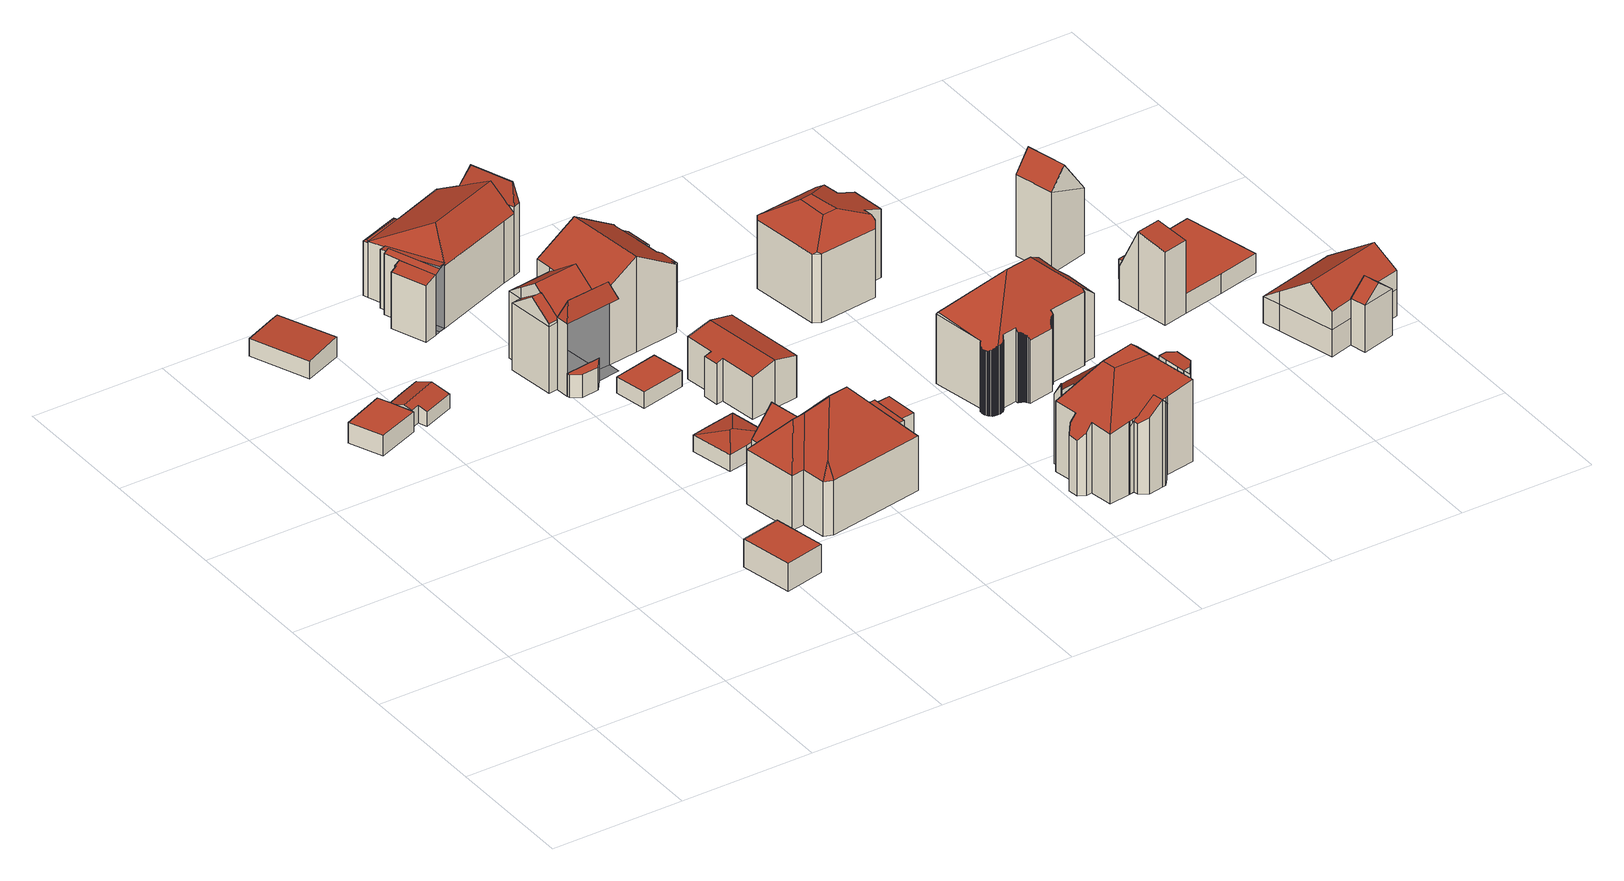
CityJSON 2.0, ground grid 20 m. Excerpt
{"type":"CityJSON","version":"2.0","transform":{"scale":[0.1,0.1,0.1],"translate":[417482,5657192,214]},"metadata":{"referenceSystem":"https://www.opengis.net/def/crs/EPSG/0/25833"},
"CityObjects":{
"building1":{"type":"Building","attributes":{"Dachtyp_tdc":"tdcPolyFlatRoof","Gemeindeschluessel":14612000,"Dachneigung":0,"QualitaetDacherkennung":69,"Geometrietyp2DReferenz":"3000","measuredHeight":3.06,"function":"31001_9998","roofType":"1000"},"geometry":[{"type":"Solid","lod":"2","boundaries":[[[[0,1,2,3]],[[1,4,5,2]],[[4,6,7,5]],[[6,8,9,7]],[[8,10,11,9]],[[10,0,3,11]],[[10,8,6,4,1,0]],[[3,2,5,7,9,11]]]],"semantics":{"surfaces":[{"type":"WallSurface"},{"type":"RoofSurface"},{"type":"GroundSurface"}],"values":[[0,0,0,0,0,0,1,2]]}}]},
"building2":{"type":"Building","attributes":{"Dachtyp_tdc":"tdcPolyFlatRoof","Gemeindeschluessel":14612000,"Dachneigung":3.78,"QualitaetDacherkennung":80,"Geometrietyp2DReferenz":"3000","measuredHeight":3.05,"function":"31001_9998","roofType":"2100"},"geometry":[{"type":"Solid","lod":"2","boundaries":[[[[12,13,14,15]],[[13,16,17,14]],[[16,18,19,17]],[[18,20,21,19]],[[20,12,15,21]],[[20,18,16,13,12]],[[15,14,17,19,21]]]],"semantics":{"surfaces":[{"type":"WallSurface"},{"type":"RoofSurface"},{"type":"GroundSurface"}],"values":[[0,0,0,0,0,1,2]]}}]},
"building3":{"type":"Building","attributes":{"Dachtyp_tdc":"tdcFreeFormRoof","Gemeindeschluessel":14612000,"Dachneigung":16.89,"QualitaetDacherkennung":63,"Geometrietyp2DReferenz":"3000","measuredHeight":3.11,"function":"31001_9998","roofType":"5000"},"geometry":[{"type":"Solid","lod":"2","boundaries":[[[[22,23,24,25]],[[23,26,27,24]],[[26,28,29,27]],[[28,30,31,29]],[[30,32,33,31]],[[32,34,35,33]],[[34,22,25,35]],[[36,34,32,30,37]],[[23,22,36,37,28,26]],[[30,28,37]],[[22,34,36]],[[25,24,27,29,31,33,35]]]],"semantics":{"surfaces":[{"type":"WallSurface"},{"type":"RoofSurface"},{"type":"GroundSurface"}],"values":[[0,0,0,0,0,0,0,1,1,0,0,2]]}}]},
"building4":{"type":"Building","attributes":{"Dachtyp_tdc":"tdcPolyFlatRoof","Gemeindeschluessel":14612000,"Dachneigung":0,"QualitaetDacherkennung":78,"Geometrietyp2DReferenz":"3000","measuredHeight":4.38,"function":"31001_9998","roofType":"1000"},"geometry":[{"type":"Solid","lod":"2","boundaries":[[[[38,39,40,41]],[[39,42,43,40]],[[42,44,45,43]],[[44,38,41,45]],[[44,42,39,38]],[[41,40,43,45]]]],"semantics":{"surfaces":[{"type":"WallSurface"},{"type":"RoofSurface"},{"type":"GroundSurface"}],"values":[[0,0,0,0,1,2]]}}]},
"building5":{"type":"Building","attributes":{"Dachtyp_tdc":"tdcFreeFormRoof","Gemeindeschluessel":14612000,"Dachneigung":11.75,"QualitaetDacherkennung":62,"Geometrietyp2DReferenz":"3000","measuredHeight":3.3,"function":"31001_9998","roofType":"5000"},"geometry":[{"type":"Solid","lod":"2","boundaries":[[[[46,47,48,49]],[[47,50,51,48]],[[50,52,53,51]],[[52,54,55,53]],[[54,56,57,55]],[[56,46,49,57]],[[52,50,58]],[[50,47,46,59,58]],[[46,56,59]],[[56,54,52,58,59]],[[49,48,51,53,55,57]]]],"semantics":{"surfaces":[{"type":"WallSurface"},{"type":"RoofSurface"},{"type":"GroundSurface"}],"values":[[0,0,0,0,0,0,1,1,1,1,2]]}}]},
"building6":{"type":"Building","attributes":{"Dachtyp_tdc":"tdcFreeFormRoof","Gemeindeschluessel":14612000,"Dachneigung":48.56,"QualitaetDacherkennung":23,"Geometrietyp2DReferenz":"3000","measuredHeight":15.79,"function":"31001_9998","roofType":"5000"},"geometry":[{"type":"Solid","lod":"2","boundaries":[[[[60,61,62,63]],[[61,64,65,62]],[[64,66,67,65]],[[66,68,69,67]],[[68,70,71,69]],[[70,72,73,71]],[[72,74,75,73]],[[74,76,77,75]],[[76,78,79,77]],[[78,80,81,79]],[[80,82,83,81]],[[82,84,85,83]],[[84,86,87,85]],[[86,88,89,87]],[[88,90,91,89]],[[90,92,93,91]],[[92,94,95,93]],[[94,96,97,95]],[[96,60,63,97]],[[98,99,96,94]],[[98,94,92]],[[100,101,99,98,92,90]],[[102,103,100,90,88]],[[102,88,86]],[[103,102,86,84]],[[104,100,103,84,82]],[[104,82,80]],[[105,101,100,104,80,78]],[[106,105,78,76]],[[107,108,109,106,76,74]],[[110,107,74,72]],[[111,112,110,72,70]],[[111,70,68]],[[112,111,68,66]],[[110,112,66,64]],[[108,107,110,64,61]],[[109,108,61,60]],[[99,101,105,106,109,60,96]],[[63,62,65,67,69,71,73,75,77,79,81,83,85,87,89,91,93,95,97]]]],"semantics":{"surfaces":[{"type":"WallSurface"},{"type":"RoofSurface"},{"type":"GroundSurface"}],"values":[[0,0,0,0,0,0,0,0,0,0,0,0,0,0,0,0,0,0,0,1,0,1,1,1,1,1,1,1,1,1,1,1,1,1,1,1,1,1,2]]}}]},
"building7":{"type":"Building","attributes":{"Gemeindeschluessel":14612000,"Geometrietyp2DReferenz":"3000","function":"31001_9998","roofType":"9999"},"children":["building7-1","building7-2","building7-3","building7-4","building7-5","building7-6"]},
"building7-1":{"type":"BuildingPart","attributes":{"Dachtyp_tdc":"tdcPolyFlatRoof","Dachneigung":19.74,"QualitaetDacherkennung":42,"Geometrietyp2DReferenz":"3000","measuredHeight":10.04,"roofType":"2100"},"parents":["building7"],"geometry":[{"type":"MultiSurface","lod":"2","boundaries":[[[113,114,115,116,117]],[[114,118,119,120,115]],[[114,113,121,122,123,122,124,118]],[[120,125,126,125,127,116,115]]],"semantics":{"surfaces":[{"type":"WallSurface"},{"type":"RoofSurface"},{"type":"GroundSurface"}],"values":[0,0,1,2]}}]},
"building7-2":{"type":"BuildingPart","attributes":{"Dachtyp_tdc":"tdcFreeFormRoof","Dachneigung":79.88,"QualitaetDacherkennung":19,"Geometrietyp2DReferenz":"3000","measuredHeight":13.94,"roofType":"5000"},"parents":["building7"],"geometry":[{"type":"MultiSurface","lod":"2","boundaries":[[[128,129,130,131]],[[129,132,133,130]],[[132,134,135,133]],[[134,136,137,135]],[[136,138,139,137]],[[138,140,141,142,139]],[[128,131,143]],[[144,140,138]],[[138,136,134,132,129,145,144]],[[145,129,128]],[[144,145,128,146,147,148,140]],[[130,133,135,137,139,142,149,131]]],"semantics":{"surfaces":[{"type":"WallSurface"},{"type":"RoofSurface"},{"type":"GroundSurface"}],"values":[0,0,0,0,0,0,0,1,1,1,1,2]}}]},
"building7-3":{"type":"BuildingPart","attributes":{"Dachtyp_tdc":"tdcPolyFlatRoof","Dachneigung":18.61,"QualitaetDacherkennung":48,"Geometrietyp2DReferenz":"3000","measuredHeight":9.3,"roofType":"2100"},"parents":["building7"],"geometry":[{"type":"MultiSurface","lod":"2","boundaries":[[[121,150,151,127]],[[150,152,153,151]],[[152,154,155,153]],[[154,156,157,155]],[[156,117,116,157]],[[117,156,154,152,150,121]],[[127,151,153,155,157,116]]],"semantics":{"surfaces":[{"type":"WallSurface"},{"type":"RoofSurface"},{"type":"GroundSurface"}],"values":[0,0,0,0,0,1,2]}}]},
"building7-4":{"type":"BuildingPart","attributes":{"Dachtyp_tdc":"tdcHipAndGableRoof","Dachneigung":28.52,"QualitaetDacherkennung":32,"Geometrietyp2DReferenz":"3000","measuredHeight":13.2,"roofType":"5000"},"parents":["building7"],"geometry":[{"type":"MultiSurface","lod":"2","boundaries":[[[158,159,160,161,162]],[[159,143,131,160]],[[163,164,165,166]],[[165,167,168,141,148,169,166]],[[169,146,143,159,158,163,166]],[[131,149,142,170,126,171,172,161,160]],[[141,168,170,142]],[[168,167,126,170]],[[167,165,126]],[[164,163,173,172,171]]],"semantics":{"surfaces":[{"type":"WallSurface"},{"type":"RoofSurface"},{"type":"GroundSurface"}],"values":[0,0,1,1,1,2,0,0,0,0]}}]},
"building7-5":{"type":"BuildingPart","attributes":{"Dachtyp_tdc":"tdcFreeFormRoof","Dachneigung":35.86,"QualitaetDacherkennung":31,"Geometrietyp2DReferenz":"3000","measuredHeight":8.61,"roofType":"5000"},"parents":["building7"],"geometry":[{"type":"MultiSurface","lod":"2","boundaries":[[[173,174,175,172]],[[174,176,177,175]],[[176,162,161,177]],[[178,162,176]],[[179,178,176,174]],[[179,174,173]],[[178,179,173,162]],[[172,175,177,161]]],"semantics":{"surfaces":[{"type":"WallSurface"},{"type":"RoofSurface"},{"type":"GroundSurface"}],"values":[0,0,0,1,1,1,1,2]}}]},
"building7-6":{"type":"BuildingPart","attributes":{"Dachtyp_tdc":"tdcPolyFlatRoof","Dachneigung":6.25,"QualitaetDacherkennung":33,"Geometrietyp2DReferenz":"3000","measuredHeight":10.04,"roofType":"2100"},"parents":["building7"],"geometry":[{"type":"MultiSurface","lod":"2","boundaries":[[[119,180,181,120]],[[180,182,164,171,181]],[[180,119,124,183,123,182]],[[171,126,125,120,181]]],"semantics":{"surfaces":[{"type":"WallSurface"},{"type":"RoofSurface"},{"type":"GroundSurface"}],"values":[0,0,1,2]}}]},
"building8":{"type":"Building","attributes":{"Dachtyp_tdc":"tdcPolyFlatRoof","Gemeindeschluessel":14612000,"Dachneigung":0,"QualitaetDacherkennung":64,"Geometrietyp2DReferenz":"3000","measuredHeight":2.54,"function":"31001_9998","roofType":"1000"},"geometry":[{"type":"Solid","lod":"2","boundaries":[[[[184,185,186,187]],[[185,188,189,186]],[[188,190,191,189]],[[190,184,187,191]],[[190,188,185,184]],[[187,186,189,191]]]],"semantics":{"surfaces":[{"type":"WallSurface"},{"type":"RoofSurface"},{"type":"GroundSurface"}],"values":[[0,0,0,0,1,2]]}}]},
"building9":{"type":"Building","attributes":{"Gemeindeschluessel":14612000,"Geometrietyp2DReferenz":"3000","function":"31001_9998","roofType":"9999"},"children":["building9-1","building9-2","building9-3","building9-4","building9-5","building9-6"]},
"building9-1":{"type":"BuildingPart","attributes":{"Dachtyp_tdc":"tdcGableRoof","Dachneigung":36.54,"QualitaetDacherkennung":47,"Geometrietyp2DReferenz":"3000","measuredHeight":13.12,"roofType":"3100"},"parents":["building9"],"geometry":[{"type":"MultiSurface","lod":"2","boundaries":[[[192,193,194,195]],[[193,196,197,194]],[[196,198,199,197]],[[192,195,200,201]],[[202,203,204,205,206,207]],[[198,196,205,204,208]],[[201,202,207,192]],[[192,207,206,193]],[[193,206,205,196]],[[195,194,197,199,200]]],"semantics":{"surfaces":[{"type":"WallSurface"},{"type":"RoofSurface"},{"type":"GroundSurface"}],"values":[0,0,0,0,1,1,0,0,0,2]}}]},
"building9-2":{"type":"BuildingPart","attributes":{"Dachtyp_tdc":"tdcGableRoof","Dachneigung":31.87,"QualitaetDacherkennung":22,"Geometrietyp2DReferenz":"3000","measuredHeight":14.63,"roofType":"3100"},"parents":["building9"],"geometry":[{"type":"MultiSurface","lod":"2","boundaries":[[[209,210,211,212,213]],[[210,214,215,211]],[[214,216,217,215]],[[216,218,219,220,217]],[[221,222,223,224,225]],[[222,226,227,223]],[[226,228,229,227]],[[228,230,231,229]],[[230,232,233,231]],[[232,234,235,233]],[[234,236,237,238,235]],[[234,232,230,228,226,222,221,218,216,214]],[[214,210,209,239,240,241,242,243,236,234]],[[244,212,211,215,217,220,224,223,227,229,231,233,235,238,245]]],"semantics":{"surfaces":[{"type":"WallSurface"},{"type":"RoofSurface"},{"type":"GroundSurface"}],"values":[0,0,0,0,0,0,0,0,0,0,0,1,1,2]}}]},
"building9-3":{"type":"BuildingPart","attributes":{"Dachtyp_tdc":"tdcPolyFlatRoof","Dachneigung":0,"QualitaetDacherkennung":0,"Geometrietyp2DReferenz":"3000","measuredHeight":3.47,"roofType":"9999"},"parents":["building9"],"geometry":[{"type":"MultiSurface","lod":"2","boundaries":[[[246,247,248,249,250]],[[250,249,251,252]],[[249,248,253,251]],[[248,247,254,253]],[[247,246,255,254]],[[252,251,253,254,255]],[[252,255,246,250]]],"semantics":{"surfaces":[{"type":"RoofSurface"},{"type":"WallSurface"},{"type":"GroundSurface"},{"type":"ClosureSurface","isClosure":"1","QuelleClosure":"LoD1Solid"}],"values":[0,1,1,1,1,2,3]}}]},
"building9-4":{"type":"BuildingPart","attributes":{"Dachtyp_tdc":"tdcFreeFormRoof","Dachneigung":69.64,"QualitaetDacherkennung":17,"Geometrietyp2DReferenz":"3000","measuredHeight":13.73,"roofType":"5000"},"parents":["building9"],"geometry":[{"type":"MultiSurface","lod":"2","boundaries":[[[256,257,192,195,255,246]],[[258,257,256]],[[259,258,256,260]],[[259,260,237,261]],[[258,259,261,242,257]],[[245,238,262,252,255,195,200,244]]],"semantics":{"surfaces":[{"type":"WallSurface"},{"type":"RoofSurface"},{"type":"GroundSurface"}],"values":[0,1,1,1,1,2]}}]},
"building9-5":{"type":"BuildingPart","attributes":{"Dachtyp_tdc":"tdcGableRoof","Dachneigung":35.87,"QualitaetDacherkennung":53,"Geometrietyp2DReferenz":"3000","measuredHeight":13.91,"roofType":"3100"},"parents":["building9"],"geometry":[{"type":"MultiSurface","lod":"2","boundaries":[[[263,264,240,265,266,208,203]],[[213,267,268,266,265,239]],[[198,268,267]],[[200,199,269,212,244]],[[198,267,269,199]],[[267,213,212,269]]],"semantics":{"surfaces":[{"type":"RoofSurface"},{"type":"WallSurface"},{"type":"GroundSurface"}],"values":[0,0,1,2,1,1]}}]},
"building9-6":{"type":"BuildingPart","attributes":{"Dachtyp_tdc":"tdcPolyFlatRoof","Dachneigung":32.15,"QualitaetDacherkennung":73,"Geometrietyp2DReferenz":"3000","measuredHeight":10.01,"roofType":"2100"},"parents":["building9"],"geometry":[{"type":"MultiSurface","lod":"2","boundaries":[[[270,225,224,271]],[[219,272,273,220]],[[272,270,271,273]],[[272,219,225,270]],[[271,224,220,273]]],"semantics":{"surfaces":[{"type":"WallSurface"},{"type":"RoofSurface"},{"type":"GroundSurface"}],"values":[0,0,0,1,2]}}]},
"building10":{"type":"Building","attributes":{"Dachtyp_tdc":"tdcGableRoof","Gemeindeschluessel":14612000,"Dachneigung":14.05,"QualitaetDacherkennung":85,"Geometrietyp2DReferenz":"3000","measuredHeight":7.5,"function":"31001_9998","roofType":"3100"},"geometry":[{"type":"Solid","lod":"2","boundaries":[[[[274,275,276,277]],[[275,278,279,276]],[[278,280,281,279]],[[280,282,283,281]],[[282,284,285,283]],[[284,286,287,285]],[[286,288,289,287]],[[288,290,291,289]],[[290,292,293,291]],[[292,274,277,293]],[[288,286,284,282]],[[282,280,278,275,274,292,290,288]],[[277,276,279,281,283,285,287,289,291,293]]]],"semantics":{"surfaces":[{"type":"WallSurface"},{"type":"RoofSurface"},{"type":"GroundSurface"}],"values":[[0,0,0,0,0,0,0,0,0,0,1,1,2]]}}]},
"building11":{"type":"Building","attributes":{"Gemeindeschluessel":14612000,"Geometrietyp2DReferenz":"3000","function":"31001_9998","roofType":"9999"},"children":["building11-1","building11-2","building11-3","building11-4"]},
"building11-1":{"type":"BuildingPart","attributes":{"Dachtyp_tdc":"tdcPolyFlatRoof","Dachneigung":2.7,"QualitaetDacherkennung":19,"Geometrietyp2DReferenz":"3000","measuredHeight":13.34,"roofType":"2100"},"parents":["building11"],"geometry":[{"type":"MultiSurface","lod":"2","boundaries":[[[294,295,296,297]],[[295,298,299,296]],[[298,300,301,299]],[[300,302,303,301]],[[302,304,305,303]],[[304,306,305]],[[307,294,297,308,309]],[[307,302,304,302,300,298,295,294]],[[297,296,299,301,303,305,303,308]]],"semantics":{"surfaces":[{"type":"WallSurface"},{"type":"RoofSurface"},{"type":"GroundSurface"}],"values":[0,0,0,0,0,0,0,1,2]}}]},
"building11-2":{"type":"BuildingPart","attributes":{"Dachtyp_tdc":"tdcPolyFlatRoof","Dachneigung":56.57,"QualitaetDacherkennung":31,"Geometrietyp2DReferenz":"3000","measuredHeight":13.09,"roofType":"2100"},"parents":["building11"],"geometry":[{"type":"MultiSurface","lod":"2","boundaries":[[[310,311,312,313]],[[311,314,315,312]],[[314,316,317,315]],[[316,318,319,317]],[[318,320,321,319]],[[320,322,323,321]],[[322,324,325,323]],[[324,326,327,325]],[[326,328,329,327]],[[328,330,331,329]],[[330,332,333,331]],[[332,334,335,333]],[[334,336,337,335]],[[336,338,339,337]],[[338,340,341,339]],[[340,342,343,341]],[[342,344,345,343]],[[344,346,347,345]],[[346,348,349,350,347]],[[346,344,342,340,338,336,334,332,330,328,326,324,322,320,318,316,314,311,310,351,352,353,354,355,356,357,358,348]],[[350,359,360,361,362,363,364,365,366,313,312,315,317,319,321,323,325,327,329,331,333,335,337,339,341,343,345,347]],[[358,357,360,359,367]],[[357,356,361,360]],[[356,355,362,361]],[[355,354,363,362]],[[354,353,364,363]],[[353,352,365,364]],[[352,351,366,365]],[[351,310,313,366]]],"semantics":{"surfaces":[{"type":"WallSurface"},{"type":"RoofSurface"},{"type":"GroundSurface"}],"values":[0,0,0,0,0,0,0,0,0,0,0,0,0,0,0,0,0,0,0,1,2,0,0,0,0,0,0,0,0]}}]},
"building11-3":{"type":"BuildingPart","attributes":{"Dachtyp_tdc":"tdcCutTentRoof","Dachneigung":50.23,"QualitaetDacherkennung":32,"Geometrietyp2DReferenz":"3000","measuredHeight":16.62,"roofType":"9999"},"parents":["building11"],"geometry":[{"type":"MultiSurface","lod":"2","boundaries":[[[349,368,369,350]],[[368,370,308,369]],[[370,309,308]],[[371,372,373,374]],[[375,376,377,378,379]],[[376,380,381,377]],[[380,382,383,381]],[[382,384,385,383]],[[384,386,387,385]],[[386,388,389,387]],[[388,390,391,389]],[[390,392,393,391]],[[392,394,395,393]],[[394,396,360,395]],[[396,367,359,360]],[[371,306,397,309,370,368,398,399]],[[380,376,375,400,401,402,372,371,399,403]],[[394,392,390,388,386,384,382,380,403,404]],[[368,349,367,396,394,404,398]],[[404,403,399,398]],[[350,369,308,303,305,374,373,405,378,377,381,383,385,387,389,391,393,395,360,359]],[[372,406,373]]],"semantics":{"surfaces":[{"type":"WallSurface"},{"type":"RoofSurface"},{"type":"GroundSurface"}],"values":[0,0,0,0,0,0,0,0,0,0,0,0,0,0,0,1,1,1,1,1,2,0]}}]},
"building11-4":{"type":"BuildingPart","attributes":{"Dachtyp_tdc":"tdcFreeFormRoof","Dachneigung":35.91,"QualitaetDacherkennung":28,"Geometrietyp2DReferenz":"3000","measuredHeight":13.38,"roofType":"5000"},"parents":["building11"],"geometry":[{"type":"MultiSurface","lod":"2","boundaries":[[[407,408,377,409]],[[408,379,378,377]],[[406,410,411,373]],[[410,412,413,411]],[[412,414,415,413]],[[414,416,417,415]],[[409,377,378,377,409,405,373,411,413,415,417,418,419]],[[416,420,418,417]],[[420,421,419,418]],[[421,407,409,419]],[[416,414,412,410,406,402,422]],[[422,400,407,408,379,408,407,421,420,416]]],"semantics":{"surfaces":[{"type":"WallSurface"},{"type":"GroundSurface"},{"type":"RoofSurface"}],"values":[0,0,0,0,0,0,1,0,0,0,2,2]}}]},
"building12":{"type":"Building","attributes":{"Dachtyp_tdc":"tdcFreeFormRoof","Gemeindeschluessel":14612000,"Dachneigung":21.31,"QualitaetDacherkennung":57,"Geometrietyp2DReferenz":"3000","measuredHeight":13.21,"function":"31001_9998","roofType":"5000"},"geometry":[{"type":"Solid","lod":"2","boundaries":[[[[423,424,425,426]],[[424,427,428,425]],[[427,429,430,428]],[[429,431,432,430]],[[431,433,434,432]],[[433,435,436,434]],[[435,437,438,436]],[[437,439,440,438]],[[439,441,442,440]],[[441,443,444,442]],[[443,423,426,444]],[[445,446,423,443,447,448]],[[449,450,431,429,427,424,446,445]],[[435,433,450,449,451,452,437]],[[452,451,448,447,441,439]],[[451,449,445,448]],[[424,423,446]],[[443,441,447]],[[433,431,450]],[[439,437,452]],[[426,425,428,430,432,434,436,438,440,442,444]]]],"semantics":{"surfaces":[{"type":"WallSurface"},{"type":"RoofSurface"},{"type":"GroundSurface"}],"values":[[0,0,0,0,0,0,0,0,0,0,0,1,1,1,1,1,0,0,0,0,2]]}}]},
"building13":{"type":"Building","attributes":{"Dachtyp_tdc":"tdcFreeFormRoof","Gemeindeschluessel":14612000,"Dachneigung":48.62,"QualitaetDacherkennung":48,"Geometrietyp2DReferenz":"3000","measuredHeight":16.55,"function":"31001_9998","roofType":"5000"},"geometry":[{"type":"Solid","lod":"2","boundaries":[[[[453,454,455,456]],[[454,457,458,455]],[[457,459,460,458]],[[459,461,462,460]],[[461,463,464,462]],[[463,465,466,464]],[[465,467,468,466]],[[467,469,470,468]],[[469,471,472,470]],[[471,473,474,472]],[[473,475,476,474]],[[475,477,478,476]],[[477,479,478]],[[479,480,481,478]],[[480,482,483,481]],[[482,484,485,483]],[[484,486,487,485]],[[486,488,489,487]],[[488,490,491,489]],[[490,492,493,491]],[[492,494,495,493]],[[494,496,497,495]],[[496,498,499,497]],[[498,500,501,499]],[[500,502,503,501]],[[502,504,505,503]],[[504,506,507,505]],[[506,508,509,507]],[[508,510,511,509]],[[510,512,513,511]],[[512,514,515,513]],[[514,516,517,515]],[[516,518,519,517]],[[518,520,521,519]],[[520,522,523,521]],[[522,524,525,523]],[[524,526,527,525]],[[526,528,529,527]],[[528,530,531,529]],[[530,532,533,531]],[[532,534,535,533]],[[534,536,537,535]],[[536,538,539,537]],[[538,540,539]],[[540,541,542,539]],[[541,543,544,542]],[[543,545,544]],[[545,546,547,544]],[[546,548,549,547]],[[550,551,552,553]],[[554,555,556,557]],[[555,558,559,556]],[[558,550,553,559]],[[551,560,561,552]],[[560,562,563,561]],[[562,564,565,563]],[[564,566,567,565]],[[566,568,569,567]],[[568,570,571,569]],[[570,572,573,571]],[[572,574,575,573]],[[574,576,577,575]],[[576,578,579,577]],[[578,580,581,579]],[[580,582,583,581]],[[582,584,585,583]],[[584,586,587,585]],[[586,588,589,587]],[[588,590,591,589]],[[590,592,593,591]],[[592,594,595,593]],[[594,596,597,595]],[[596,598,599,597]],[[598,600,601,599]],[[600,602,603,601]],[[602,604,605,603]],[[604,606,607,605]],[[606,608,609,607]],[[608,610,611,609]],[[610,612,613,611]],[[612,614,615,613]],[[614,616,617,615]],[[616,618,619,617]],[[618,620,621,619]],[[620,622,623,621]],[[622,624,625,623]],[[624,626,627,625]],[[626,628,629,627]],[[628,630,629]],[[548,554,557,549]],[[630,631,632,629]],[[631,633,634,632]],[[635,453,456,636]],[[633,635,636,634]],[[461,459,457,454,637,638]],[[590,588,586,584,582,580,578,576,574,572,639,640,633,631,630,628,626,624,622,620,618,616,614,612,610,608,606,604,602,600,598,596,594,592]],[[638,637,453,635,640,639]],[[540,538,536,534,532,530,528,526,524,522,520,518,516,514,512,510,508,506,504,502,500,498,496,494,492,490,488,486,484,482,480,479,477,475,473,471,469,467,465,463,461,638,639,572,570,568,566,564,562,560,551,550,558,555,554,548,546,545,543,541]],[[635,633,640]],[[454,453,637]],[[456,455,458,460,462,464,466,468,470,472,474,476,478,481,483,485,487,489,491,493,495,497,499,501,503,505,507,509,511,513,515,517,519,521,523,525,527,529,531,533,535,537,539,542,544,547,549,557,556,559,553,552,561,563,565,567,569,571,573,575,577,579,581,583,585,587,589,591,593,595,597,599,601,603,605,607,609,611,613,615,617,619,621,623,625,627,629,632,634,636]]]],"semantics":{"surfaces":[{"type":"WallSurface"},{"type":"RoofSurface"},{"type":"GroundSurface"}],"values":[[0,0,0,0,0,0,0,0,0,0,0,0,0,0,0,0,0,0,0,0,0,0,0,0,0,0,0,0,0,0,0,0,0,0,0,0,0,0,0,0,0,0,0,0,0,0,0,0,0,0,0,0,0,0,0,0,0,0,0,0,0,0,0,0,0,0,0,0,0,0,0,0,0,0,0,0,0,0,0,0,0,0,0,0,0,0,0,0,0,0,0,0,0,0,1,1,1,1,0,0,2]]}}]},
"building14":{"type":"Building","attributes":{"Dachtyp_tdc":"tdcGableRoof","Gemeindeschluessel":14612000,"Dachneigung":54.32,"QualitaetDacherkennung":3,"Geometrietyp2DReferenz":"3000","measuredHeight":15.59,"function":"31001_9998","roofType":"3100"},"geometry":[{"type":"Solid","lod":"2","boundaries":[[[[641,642,643,644]],[[645,646,644,643]],[[647,648,649,650]],[[642,641,648,647]],[[641,646,649,648]],[[646,645,650,649]],[[645,642,647,650]],[[646,641,644]],[[642,645,643]]]],"semantics":{"surfaces":[{"type":"RoofSurface"},{"type":"GroundSurface"},{"type":"WallSurface"}],"values":[[0,0,1,2,2,2,2,2,2]]}}]},
"building15":{"type":"Building","attributes":{"Gemeindeschluessel":14612000,"Geometrietyp2DReferenz":"3000","function":"31001_9998","roofType":"9999"},"children":["building15-1","building15-2"]},
"building15-1":{"type":"BuildingPart","attributes":{"Dachtyp_tdc":"tdcGableRoof","Dachneigung":63.82,"QualitaetDacherkennung":36,"Geometrietyp2DReferenz":"3000","measuredHeight":12.12,"roofType":"3100"},"parents":["building15"],"geometry":[{"type":"MultiSurface","lod":"2","boundaries":[[[651,652,653,654]],[[652,655,656,657,653]],[[658,659,660,661,662]],[[659,651,654,660]],[[663,655,652,651]],[[651,659,658,663]],[[654,653,657,664,661,660]]],"semantics":{"surfaces":[{"type":"WallSurface"},{"type":"RoofSurface"},{"type":"GroundSurface"}],"values":[0,0,0,0,1,1,2]}}]},
"building15-2":{"type":"BuildingPart","attributes":{"Dachtyp_tdc":"tdcPolyFlatRoof","Dachneigung":0,"QualitaetDacherkennung":0,"Geometrietyp2DReferenz":"3000","measuredHeight":3,"roofType":"9999"},"parents":["building15"],"geometry":[{"type":"MultiSurface","lod":"2","boundaries":[[[665,656,666,662,667,668,669]],[[669,668,670,671]],[[668,667,672,670]],[[667,662,661,672]],[[656,665,673,657]],[[665,669,671,673]],[[671,670,672,661,664,657,673]],[[657,664,666,656]],[[664,661,662,666]]],"semantics":{"surfaces":[{"type":"RoofSurface"},{"type":"WallSurface"},{"type":"GroundSurface"},{"type":"ClosureSurface","isClosure":"1","QuelleClosure":"LoD1Solid"}],"values":[0,1,1,1,1,1,2,3,3]}}]},
"building16":{"type":"Building","attributes":{"Gemeindeschluessel":14612000,"Geometrietyp2DReferenz":"3000","function":"31001_9998","roofType":"9999"},"children":["building16-1","building16-2"]},
"building16-1":{"type":"BuildingPart","attributes":{"Dachtyp_tdc":"tdcGableRoof","Dachneigung":34.88,"QualitaetDacherkennung":85,"Geometrietyp2DReferenz":"3000","measuredHeight":9.65,"roofType":"3100"},"parents":["building16"],"geometry":[{"type":"MultiSurface","lod":"2","boundaries":[[[674,675,676,677]],[[675,678,679,676]],[[680,681,682,683]],[[681,684,685,682]],[[684,686,687,685]],[[686,674,677,687]],[[686,688,689,690,674]],[[691,692,690,689,693,694]],[[680,694,693,681]],[[681,693,689,688,684]],[[675,692,691,678]],[[674,690,692,675]],[[684,688,686]],[[677,676,679,683,682,685,687]]],"semantics":{"surfaces":[{"type":"WallSurface"},{"type":"RoofSurface"},{"type":"GroundSurface"}],"values":[0,0,0,0,0,0,1,1,0,0,0,0,0,2]}}]},
"building16-2":{"type":"BuildingPart","attributes":{"Dachtyp_tdc":"tdcGableRoof","Dachneigung":40.28,"QualitaetDacherkennung":73,"Geometrietyp2DReferenz":"3000","measuredHeight":9.35,"roofType":"3100"},"parents":["building16"],"geometry":[{"type":"MultiSurface","lod":"2","boundaries":[[[695,696,697,679,678,691]],[[696,698,699,697]],[[698,700,694,680,683,699]],[[698,696,701]],[[695,700,702]],[[696,695,702,701]],[[700,698,701,702]],[[679,697,699,683]]],"semantics":{"surfaces":[{"type":"WallSurface"},{"type":"RoofSurface"},{"type":"GroundSurface"}],"values":[0,0,0,0,0,1,1,2]}}]}
},
"vertices":[
[39,548,135],[18,598,135],[18,598,104],[39,548,104],[81,625,135],[81,625,104],[88,609,135],[88,609,104],[101,575,135],[101,575,104],[102,572,135],[102,572,104],
[42,723,151],[7,810,151],[7,810,124],[42,723,124],[55,828,154],[55,828,124],[64,831,155],[64,831,124],[99,746,155],[99,746,124],
[166,586,131],[119,567,131],[119,567,109],[166,586,109],[114,580,136],[114,580,109],[101,575,136],[101,575,109],[88,609,132],[88,609,109],[121,623,132],[121,623,109],[146,633,132],[146,633,109],[155,611,140],[96,586,140],
[384,54,114],[324,41,114],[324,41,71],[384,54,71],[308,119,114],[308,119,71],[368,132,114],[368,132,71],
[381,346,122],[411,352,122],[411,352,96],[381,346,96],[451,360,122],[451,360,96],[463,297,122],[463,297,96],[424,287,122],[424,287,96],[395,281,122],[395,281,96],[425,321,129],[420,320,129],
[560,254,168],[566,217,168],[566,217,84],[560,254,84],[577,219,168],[577,219,84],[578,214,168],[578,214,84],[598,217,168],[598,217,84],[606,174,168],[606,174,84],[585,171,168],[585,171,84],[586,166,168],[586,166,84],[574,164,168],[574,164,84],[581,126,168],[581,126,84],[434,101,168],[434,101,84],[421,105,168],[421,105,84],[415,142,168],[415,142,84],[396,139,168],[396,139,84],[381,222,168],[381,222,84],[401,226,168],[401,226,84],[399,238,168],[399,238,84],[470,250,168],[470,250,84],[472,239,168],[472,239,84],[434,244,209],[443,197,209],[475,173,241],[475,174,242],[430,188,216],[449,191,216],[436,118,188],[506,179,242],[522,201,220],[555,188,199],[544,186,199],[523,201,220],[557,191,196],[580,192,193],[560,189,193],
[218,780,211],[210,803,211],[210,803,117],[218,780,117],[218,780,210],[218,806,214],[218,806,209],[218,806,117],[238,726,210],[247,730,214],[257,733,218],[234,763,214],[247,730,117],[257,733,117],[238,726,117],
[368,866,223],[383,860,223],[383,860,117],[368,866,117],[392,834,223],[392,834,117],[402,807,223],[402,807,117],[406,795,223],[406,795,117],[409,789,223],[409,789,117],[398,785,223],[398,785,213],[398,785,117],[368,866,222],[401,793,257],[378,855,257],[368,864,223],[385,819,223],[394,794,223],[385,819,117],
[219,719,204],[219,719,117],[200,771,204],[200,771,117],[210,775,207],[210,775,117],[209,777,207],[209,777,117],
[277,870,203],[355,899,203],[355,899,117],[277,870,117],[277,870,201],[215,847,203],[224,822,205],[257,733,214],[273,778,249],[257,733,213],[378,778,213],[385,819,249],[378,778,117],[224,822,117],[215,847,117],[215,847,201],
[212,854,201],[212,854,117],[274,877,201],[274,877,117],[272,872,203],[217,852,203],
[214,818,207],[214,818,117],[224,822,207],[247,730,218],
[368,503,129],[436,518,129],[436,518,104],[368,503,104],[446,469,129],[446,469,104],[378,454,129],[378,454,104],
[310,553,206],[296,551,206],[296,551,103],[310,553,103],[287,623,206],[287,623,103],[302,625,206],[302,625,103],[312,553,103],[312,553,206],[312,553,210],[309,574,226],[307,586,235],[292,584,235],[296,551,210],[310,553,210],[307,586,234],
[367,657,213],[364,681,213],[364,681,103],[367,657,103],[367,657,206],[427,690,250],[427,690,103],[494,699,208],[494,699,103],[494,694,208],[494,694,204],[494,694,103],[500,654,208],[505,617,208],[505,617,103],[500,654,103],[500,654,204],[514,618,202],[514,618,103],[518,588,202],[518,588,103],[509,587,208],[509,587,103],[510,578,208],[510,578,103],[443,569,250],[443,569,103],[397,563,223],[397,563,214],[397,563,103],[368,647,213],[379,565,213],[380,562,213],[380,562,214],[397,564,223],[380,562,103],[397,564,103],
[312,533,138],[313,529,138],[327,520,138],[353,523,138],[366,540,138],[353,523,103],[366,540,103],[327,520,103],[313,529,103],[312,533,103],
[312,533,214],[310,553,214],[321,544,241],[388,553,240],[399,545,214],[397,564,214],[399,545,103],
[312,553,211],[380,562,211],[374,607,243],[306,598,243],[299,648,206],[302,625,223],[299,648,103],
[520,656,191],[520,656,103],[515,697,191],[515,697,103],
[465,418,160],[462,441,160],[462,441,98],[465,418,98],[473,442,163],[473,442,98],[467,487,163],[467,487,98],[505,492,172],[505,492,98],[542,498,163],[542,498,98],[559,374,163],[559,374,98],[523,369,172],[523,369,98],[484,363,163],[484,363,98],[476,420,163],[476,420,98],
[944,98,179],[956,91,179],[956,91,46],[944,98,46],[960,65,178],[960,65,46],[952,54,177],[952,54,46],[940,52,177],[940,52,46],[942,40,177],[942,40,46],[942,40,172],[932,96,179],[932,96,46],[932,96,172],
[831,142,144],[833,144,143],[833,144,46],[831,142,46],[835,145,141],[835,145,46],[836,146,140],[836,146,46],[837,146,139],[837,146,46],[839,147,139],[839,147,46],[841,148,138],[841,148,46],[843,148,138],[843,148,46],[845,149,138],[845,149,46],[847,149,138],[847,149,46],[848,149,139],[848,149,46],[850,149,139],[850,149,46],[852,148,141],[852,148,46],[855,148,142],[855,148,46],[856,147,143],[856,147,46],[858,146,145],[858,146,46],[859,146,146],[859,146,46],[862,144,149],[862,144,46],[913,153,149],[913,153,46],[916,135,177],[916,135,171],[916,135,46],[830,141,146],[829,140,147],[828,139,149],[827,137,151],[826,135,153],[792,129,153],[794,115,176],[794,114,176],[794,114,46],[794,115,46],[792,129,46],[826,135,46],[827,137,46],[828,139,46],[829,140,46],[830,141,46],[794,114,155],
[925,136,173],[925,136,46],[932,96,173],[943,35,172],[899,27,166],[899,27,46],[943,35,46],[832,16,158],[833,16,158],[833,16,46],[832,16,46],[832,16,148],[800,11,153],[800,11,46],[795,46,154],[795,46,46],[786,45,142],[786,45,46],[775,50,131],[775,50,46],[773,66,132],[773,66,46],[781,75,143],[781,75,46],[790,76,154],[790,76,46],[784,113,154],[784,113,46],[794,115,155],[940,52,172],[890,98,211],[896,65,211],[848,19,160],[875,23,163],[889,26,165],[841,62,212],[837,84,212],[875,23,46],[899,27,155],
[841,18,154],[833,16,148],[841,18,46],[891,26,163],[891,26,46],[892,19,163],[892,19,46],[883,8,174],[883,8,46],[878,7,180],[878,7,46],[855,3,46],[842,11,46],[855,3,163],[842,11,154],[875,23,180],
[792,680,166],[798,638,178],[798,638,62],[792,680,62],[827,642,167],[827,642,62],[833,590,167],[833,590,62],[804,586,179],[804,586,62],[807,565,174],[807,565,62],[801,555,168],[801,555,62],[712,545,168],[712,545,62],[701,551,168],[701,551,62],[687,657,167],[687,657,62],[694,667,166],[694,667,62],[756,635,194],[794,663,178],[691,663,169],[737,632,194],[764,589,194],[806,572,179],[741,586,194],[707,548,171],
[933,397,152],[941,349,168],[941,349,45],[933,397,45],[964,353,147],[964,353,45],[972,306,143],[972,306,45],[950,302,163],[950,302,45],[951,297,158],[951,297,45],[892,287,158],[892,287,45],[893,283,153],[893,283,45],[892,282,153],[892,282,45],[891,282,153],[891,282,45],[890,281,152],[890,281,45],[889,281,152],[889,281,45],[888,280,152],[888,280,45],[888,280,151],[887,279,150],[887,279,45],[886,278,150],[886,278,45],[885,277,148],[885,277,45],[885,276,148],[885,276,45],[884,275,147],[884,275,45],[884,274,146],[884,274,45],[884,273,145],[884,273,45],[883,272,144],[883,272,45],[883,271,143],[883,271,45],[883,270,142],[883,270,45],[845,263,142],[845,263,45],[845,264,142],[845,264,45],[845,265,143],[845,265,45],[844,265,144],[844,265,45],[844,266,145],[844,266,45],[843,267,146],[843,267,45],[843,268,147],[843,268,45],[842,268,148],[842,268,45],[841,269,148],[841,269,45],[840,270,149],[840,270,45],[839,271,150],[839,271,45],[838,271,151],[838,271,45],[837,271,152],[837,271,45],[836,272,152],[836,272,45],[835,272,153],[835,272,45],[834,272,153],[834,272,45],[832,272,153],[832,272,45],[832,277,158],[832,277,45],[809,273,158],[809,273,45],[809,272,158],[809,272,45],[809,272,157],[808,271,156],[808,271,45],[808,270,156],[808,270,45],[808,270,155],[807,269,154],[807,269,45],[807,268,154],[807,268,45],[804,266,152],[803,265,151],[803,265,45],[804,266,45],[806,268,153],[806,267,153],[806,267,45],[806,268,45],[805,266,152],[805,266,45],[802,265,151],[802,265,45],[801,264,151],[801,264,45],[800,264,151],[800,264,45],[799,264,151],[799,264,45],[797,264,151],[797,264,45],[796,264,151],[796,264,45],[795,264,151],[795,264,45],[794,264,151],[794,264,45],[793,264,150],[793,264,45],[792,264,149],[792,264,45],[791,264,149],[791,264,45],[790,265,148],[790,265,45],[789,265,148],[789,265,45],[788,265,147],[788,265,45],[787,266,146],[787,266,45],[786,267,146],[786,267,45],[785,268,145],[785,268,45],[784,269,144],[784,269,45],[783,270,144],[783,270,45],[783,271,144],[783,271,45],[782,272,144],[782,272,45],[782,273,144],[782,273,45],[781,273,144],[781,273,45],[781,274,144],[781,274,45],[781,275,144],[781,275,45],[781,277,144],[781,277,45],[781,278,144],[781,278,45],[781,279,144],[781,279,45],[781,280,144],[781,280,45],[781,281,145],[781,281,45],[781,282,145],[781,282,45],[781,283,146],[781,283,45],[782,284,146],[782,284,45],[782,285,147],[782,285,45],[783,286,147],[783,286,45],[783,286,148],[784,287,148],[784,287,45],[785,288,149],[785,288,45],[770,368,152],[770,368,45],[936,380,171],[895,337,211],[853,330,211],[771,365,156],
[1032,577,154],[1047,517,154],[1070,523,185],[1055,583,185],[1108,533,130],[1093,592,130],[1047,517,29],[1032,577,29],[1093,592,29],[1108,533,29],
[1108,409,131],[1101,442,62],[1101,442,10],[1108,409,10],[1136,449,63],[1136,449,40],[1136,449,10],[1155,369,122],[1118,361,122],[1118,361,10],[1155,369,10],[1155,369,40],[1144,417,131],[1144,417,10],
[1128,484,40],[1144,417,40],[1218,382,40],[1281,397,40],[1253,513,40],[1281,397,10],[1253,513,10],[1218,382,10],[1128,484,10],
[1353,338,43],[1383,224,43],[1383,224,2],[1353,338,2],[1347,215,43],[1347,215,2],[1297,201,43],[1262,192,43],[1262,192,2],[1297,201,2],[1239,279,43],[1239,279,2],[1232,306,43],[1232,306,2],[1239,279,63],[1253,229,99],[1373,261,99],[1347,215,72],[1383,224,72],[1262,192,72],[1297,201,72],
[1347,215,74],[1353,190,74],[1353,190,2],[1303,177,74],[1303,177,2],[1297,201,74],[1328,183,96],[1322,208,96]
]}
